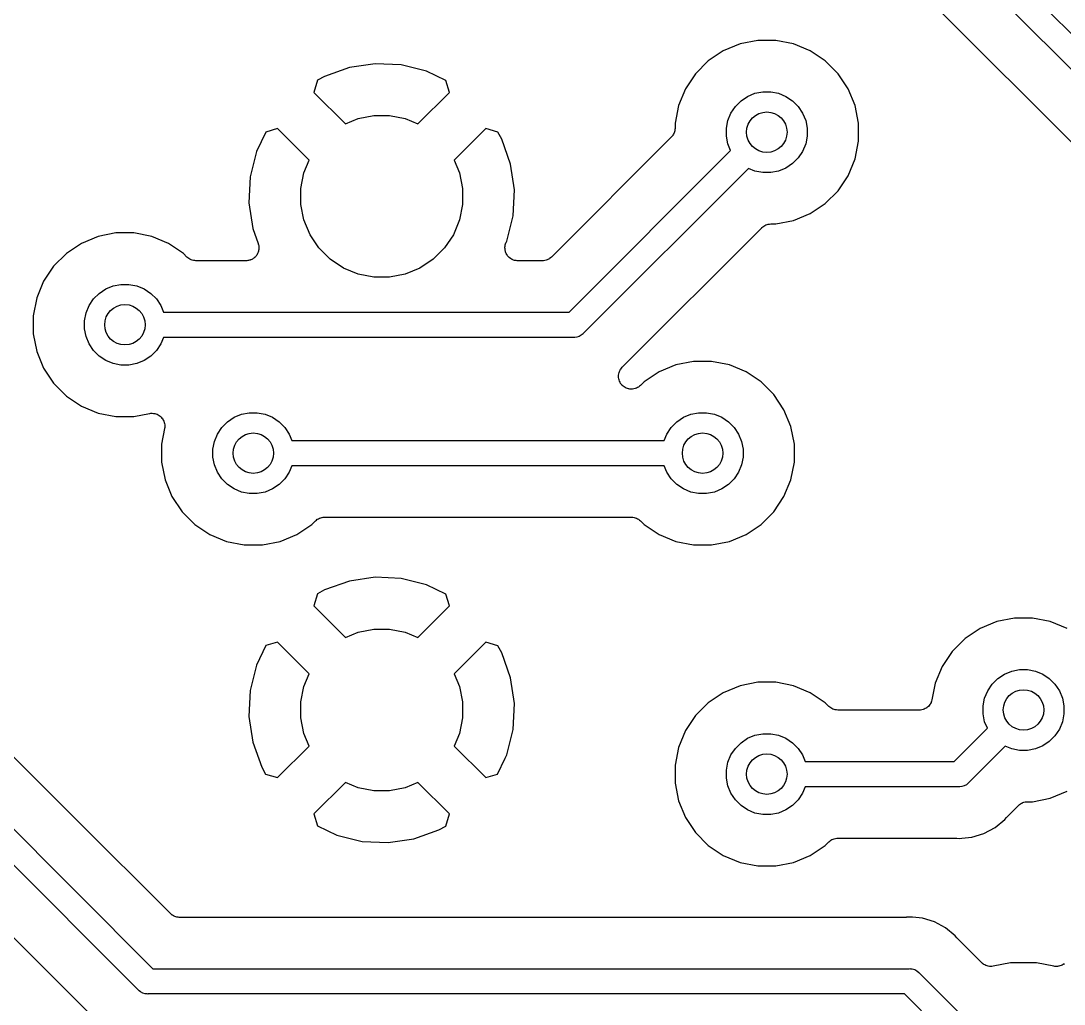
# Model space of a CAD drawing. Extents: x 20 to 116, y -135 to -20.
# Drawn here: x 43.75 to 54.07, y -39.3 to -29.57 of the extents above; entities that cross this region are included whole.
import ezdxf

# ---------------------------------------------------------------- set-up
doc = ezdxf.new("R2010")
doc.units = 0
doc.layers.add('BLACK', color=7, linetype='CONTINUOUS')

msp = doc.modelspace()

# ---------------------------------------------------------------- linework, layer by layer
at = {"layer": 'BLACK', "linetype": 'Continuous'}
for p, q in [((49.8149, -25.3731), (56.2618, -31.82)), ((56.1173, -32.0291), (49.6381, -25.5499)), ((49.5707, -26.2009), (55.736, -32.3662)), ((50.8651, -29.8019), (50.6999, -29.8703)), ((51.0406, -29.767), (50.8651, -29.8019)), ((51.2194, -29.767), (51.0406, -29.767)), ((51.3949, -29.8019), (51.2194, -29.767)), ((51.5601, -29.8703), (51.3949, -29.8019)), ((50.6999, -29.8703), (50.5512, -29.9697)), ((51.7088, -29.9697), (51.5601, -29.8703)), ((47.2557, -29.9972), (47.0009, -30.035)), ((47.5131, -30.0099), (47.2557, -29.9972)), ((47.763, -30.0726), (47.5131, -30.0099)), ((50.5512, -29.9697), (50.4247, -30.0962)), ((51.8353, -30.0962), (51.7088, -29.9697)), ((46.7553, -30.1228), (46.6853, -30.1602)), ((47.0009, -30.035), (46.7553, -30.1228)), ((47.9557, -30.1638), (47.763, -30.0726)), ((50.4247, -30.0962), (50.3253, -30.2449)), ((51.9347, -30.2449), (51.8353, -30.0962)), ((46.6853, -30.1602), (46.65, -30.2808)), ((47.99, -30.2808), (47.9557, -30.1638)), ((46.65, -30.2808), (46.9617, -30.5925)), ((47.6783, -30.5925), (47.99, -30.2808)), ((50.3253, -30.2449), (50.2569, -30.4101)), ((50.875, -30.3643), (50.9405, -30.3205)), ((50.9405, -30.3205), (51.0133, -30.2904)), ((51.0133, -30.2904), (51.0906, -30.275)), ((51.0906, -30.275), (51.1694, -30.275)), ((51.1694, -30.275), (51.2467, -30.2904)), ((51.2467, -30.2904), (51.3195, -30.3205)), ((51.3195, -30.3205), (51.385, -30.3643)), ((52.0031, -30.4101), (51.9347, -30.2449)), ((50.2569, -30.4101), (50.222, -30.5856)), ((50.7755, -30.4855), (50.8193, -30.42)), ((50.8193, -30.42), (50.875, -30.3643)), ((51.385, -30.3643), (51.4407, -30.42)), ((51.4407, -30.42), (51.4845, -30.4855)), ((52.038, -30.5856), (52.0031, -30.4101)), ((46.9617, -30.5925), (47.0866, -30.5407)), ((47.0866, -30.5407), (47.2412, -30.51)), ((47.2412, -30.51), (47.3988, -30.51)), ((47.3988, -30.51), (47.5534, -30.5407)), ((47.5534, -30.5407), (47.6783, -30.5925)), ((50.7454, -30.5583), (50.7755, -30.4855)), ((51.4845, -30.4855), (51.5146, -30.5583)), ((46.2908, -30.64), (46.1738, -30.6743)), ((46.6025, -30.9517), (46.2908, -30.64)), ((48.3492, -30.64), (48.0375, -30.9517)), ((48.4698, -30.6753), (48.3492, -30.64)), ((50.2207, -30.6487), (50.2195, -30.6603)), ((50.222, -30.637), (50.2207, -30.6487)), ((50.222, -30.5856), (50.222, -30.6352)), ((50.222, -30.6352), (50.222, -30.6356)), ((50.222, -30.6356), (50.222, -30.6356)), ((50.222, -30.6356), (50.222, -30.6357)), ((50.222, -30.6357), (50.222, -30.637)), ((50.73, -30.6356), (50.7454, -30.5583)), ((50.73, -30.7144), (50.73, -30.6356)), ((51.5146, -30.5583), (51.53, -30.6356)), ((51.53, -30.6356), (51.53, -30.7144)), ((52.038, -30.7644), (52.038, -30.5856)), ((46.1738, -30.6743), (46.0826, -30.867)), ((48.5072, -30.7453), (48.4698, -30.6753)), ((48.595, -30.9909), (48.5072, -30.7453)), ((50.1848, -30.725), (49, -31.9098)), ((50.1922, -30.7159), (50.1848, -30.725)), ((50.1998, -30.7069), (50.1922, -30.7159)), ((50.2001, -30.7064), (50.1998, -30.7069)), ((50.2005, -30.7058), (50.2001, -30.7064)), ((50.2061, -30.6955), (50.2005, -30.7058)), ((50.2117, -30.6852), (50.2061, -30.6955)), ((50.2119, -30.6846), (50.2117, -30.6852)), ((50.2122, -30.684), (50.2119, -30.6846)), ((50.2157, -30.6729), (50.2122, -30.684)), ((50.2192, -30.6616), (50.2157, -30.6729)), ((50.2193, -30.6609), (50.2192, -30.6616)), ((50.2195, -30.6603), (50.2193, -30.6609)), ((50.7454, -30.7917), (50.73, -30.7144)), ((51.53, -30.7144), (51.5146, -30.7917)), ((49.1732, -32.455), (50.7721, -30.8561)), ((50.7721, -30.8561), (50.7454, -30.7917)), ((51.5146, -30.7917), (51.4845, -30.8645)), ((52.0031, -30.9399), (52.038, -30.7644)), ((46.0826, -30.867), (46.0199, -31.1169)), ((46.5507, -31.0766), (46.6025, -30.9517)), ((48.0375, -30.9517), (48.0893, -31.0766)), ((51.4407, -30.93), (51.385, -30.9857)), ((51.4845, -30.8645), (51.4407, -30.93)), ((51.9347, -31.1051), (52.0031, -30.9399)), ((48.6328, -31.2457), (48.595, -30.9909)), ((50.9489, -31.0329), (49.3177, -32.664)), ((51.0133, -31.0596), (50.9489, -31.0329)), ((51.0906, -31.075), (51.0133, -31.0596)), ((51.2467, -31.0596), (51.1694, -31.075)), ((51.3195, -31.0295), (51.2467, -31.0596)), ((51.385, -30.9857), (51.3195, -31.0295)), ((46.0199, -31.1169), (46.0072, -31.3743)), ((46.52, -31.2312), (46.5507, -31.0766)), ((48.0893, -31.0766), (48.12, -31.2312)), ((51.1694, -31.075), (51.0906, -31.075)), ((51.8353, -31.2538), (51.9347, -31.1051)), ((46.52, -31.3888), (46.52, -31.2312)), ((48.12, -31.2312), (48.12, -31.3888)), ((48.6201, -31.5031), (48.6328, -31.2457)), ((51.7088, -31.3803), (51.8353, -31.2538)), ((46.0072, -31.3743), (46.045, -31.6291)), ((46.5507, -31.5434), (46.52, -31.3888)), ((48.12, -31.3888), (48.0893, -31.5434)), ((51.5601, -31.4797), (51.7088, -31.3803)), ((46.611, -31.6889), (46.5507, -31.5434)), ((48.0893, -31.5434), (48.029, -31.6889)), ((48.5574, -31.753), (48.6201, -31.5031)), ((51.2194, -31.583), (51.3949, -31.5481)), ((51.3949, -31.5481), (51.5601, -31.4797)), ((44.6906, -31.672), (44.5151, -31.7069)), ((44.8694, -31.672), (44.6906, -31.672)), ((45.0449, -31.7069), (44.8694, -31.672)), ((46.045, -31.6291), (46.098, -31.7772)), ((49.7, -33.0002), (51.08, -31.6202)), ((51.08, -31.6202), (51.0803, -31.6199)), ((51.0803, -31.6199), (51.0813, -31.619)), ((51.0803, -31.6199), (51.0803, -31.6199)), ((51.0803, -31.6199), (51.0803, -31.6199)), ((51.0813, -31.619), (51.0905, -31.6116)), ((51.0905, -31.6116), (51.0995, -31.6042)), ((51.0995, -31.6042), (51.1001, -31.6039)), ((51.1001, -31.6039), (51.1006, -31.6035)), ((51.1006, -31.6035), (51.1111, -31.5981)), ((51.1111, -31.5981), (51.1214, -31.5926)), ((51.1214, -31.5926), (51.122, -31.5924)), ((51.122, -31.5924), (51.1226, -31.5921)), ((51.1226, -31.5921), (51.1339, -31.5888)), ((51.1339, -31.5888), (51.1451, -31.5854)), ((51.1451, -31.5854), (51.1458, -31.5854)), ((51.1458, -31.5854), (51.1464, -31.5852)), ((51.1464, -31.5852), (51.1581, -31.5841)), ((51.1581, -31.5841), (51.1698, -31.583)), ((51.1698, -31.583), (51.2194, -31.583)), ((44.3499, -31.7753), (44.2012, -31.8747)), ((44.5151, -31.7069), (44.3499, -31.7753)), ((45.2101, -31.7753), (45.0449, -31.7069)), ((45.3588, -31.8747), (45.2101, -31.7753)), ((46.098, -31.7772), (46.0986, -31.7789)), ((46.0986, -31.7789), (46.1006, -31.7876)), ((46.1006, -31.7876), (46.1031, -31.7962)), ((46.6986, -31.82), (46.611, -31.6889)), ((48.029, -31.6889), (47.9414, -31.82)), ((48.5426, -31.7918), (48.5431, -31.789)), ((48.5431, -31.789), (48.5463, -31.78)), ((48.5463, -31.78), (48.5491, -31.7708)), ((48.5491, -31.7708), (48.5505, -31.7683)), ((48.5505, -31.7683), (48.5514, -31.7657)), ((48.5514, -31.7657), (48.5574, -31.753)), ((44.2012, -31.8747), (44.0747, -32.0012)), ((45.3939, -31.9098), (45.3588, -31.8747)), ((46.0837, -31.891), (46.0815, -31.8937)), ((46.0879, -31.8831), (46.0837, -31.891)), ((46.0926, -31.8755), (46.0879, -31.8831)), ((46.0938, -31.8723), (46.0926, -31.8755)), ((46.0955, -31.8692), (46.0938, -31.8723)), ((46.0981, -31.8607), (46.0955, -31.8692)), ((46.1012, -31.8523), (46.0981, -31.8607)), ((46.1018, -31.8489), (46.1012, -31.8523)), ((46.1028, -31.8455), (46.1018, -31.8489)), ((46.1037, -31.8366), (46.1028, -31.8455)), ((46.1031, -31.7962), (46.1034, -31.7996)), ((46.1034, -31.7996), (46.1042, -31.803)), ((46.1051, -31.8278), (46.1037, -31.8366)), ((46.1042, -31.803), (46.1046, -31.812)), ((46.1046, -31.812), (46.1054, -31.8209)), ((46.1054, -31.8209), (46.105, -31.8243)), ((46.105, -31.8243), (46.1051, -31.8278)), ((46.81, -31.9314), (46.6986, -31.82)), ((47.9414, -31.82), (47.83, -31.9314)), ((48.5392, -31.8191), (48.5395, -31.8163)), ((48.5401, -31.8287), (48.5392, -31.8191)), ((48.5394, -31.8135), (48.5408, -31.804)), ((48.5395, -31.8163), (48.5394, -31.8135)), ((48.5405, -31.8383), (48.5401, -31.8287)), ((48.5412, -31.841), (48.5405, -31.8383)), ((48.5408, -31.804), (48.5418, -31.7945)), ((48.5415, -31.8438), (48.5412, -31.841)), ((48.5442, -31.853), (48.5415, -31.8438)), ((48.5418, -31.7945), (48.5426, -31.7918)), ((48.5465, -31.8623), (48.5442, -31.853)), ((48.5477, -31.8649), (48.5465, -31.8623)), ((48.5485, -31.8676), (48.5477, -31.8649)), ((48.5529, -31.8761), (48.5485, -31.8676)), ((48.557, -31.8848), (48.5529, -31.8761)), ((48.5586, -31.8871), (48.557, -31.8848)), ((48.5599, -31.8895), (48.5586, -31.8871)), ((48.566, -31.897), (48.5599, -31.8895)), ((45.403, -31.9172), (45.3939, -31.9098)), ((45.412, -31.9248), (45.403, -31.9172)), ((45.4125, -31.9251), (45.412, -31.9248)), ((45.4131, -31.9255), (45.4125, -31.9251)), ((45.4234, -31.9311), (45.4131, -31.9255)), ((45.4337, -31.9367), (45.4234, -31.9311)), ((45.4343, -31.9369), (45.4337, -31.9367)), ((45.4349, -31.9372), (45.4343, -31.9369)), ((45.4461, -31.9407), (45.4349, -31.9372)), ((45.4573, -31.9442), (45.4461, -31.9407)), ((45.458, -31.9443), (45.4573, -31.9442)), ((45.4586, -31.9445), (45.458, -31.9443)), ((45.4702, -31.9457), (45.4586, -31.9445)), ((45.4819, -31.947), (45.4702, -31.9457)), ((45.4832, -31.947), (45.4819, -31.947)), ((45.4833, -31.947), (45.4832, -31.947)), ((45.4837, -31.947), (45.4833, -31.947)), ((45.4833, -31.947), (45.4833, -31.947)), ((45.9784, -31.947), (45.4837, -31.947)), ((45.9873, -31.9461), (45.9784, -31.947)), ((45.9962, -31.9457), (45.9873, -31.9461)), ((45.9996, -31.9449), (45.9962, -31.9457)), ((46.0031, -31.9446), (45.9996, -31.9449)), ((46.0116, -31.942), (46.0031, -31.9446)), ((46.0203, -31.9399), (46.0116, -31.942)), ((46.0235, -31.9384), (46.0203, -31.9399)), ((46.0268, -31.9374), (46.0235, -31.9384)), ((46.0347, -31.9332), (46.0268, -31.9374)), ((46.0428, -31.9295), (46.0347, -31.9332)), ((46.0456, -31.9274), (46.0428, -31.9295)), ((46.0487, -31.9258), (46.0456, -31.9274)), ((46.0556, -31.9201), (46.0487, -31.9258)), ((46.0628, -31.9149), (46.0556, -31.9201)), ((46.0652, -31.9123), (46.0628, -31.9149)), ((46.0679, -31.9101), (46.0652, -31.9123)), ((46.0736, -31.9032), (46.0679, -31.9101)), ((46.0796, -31.8966), (46.0736, -31.9032)), ((46.0815, -31.8937), (46.0796, -31.8966)), ((46.9411, -32.019), (46.81, -31.9314)), ((47.83, -31.9314), (47.6989, -32.019)), ((48.5717, -31.9048), (48.566, -31.897)), ((48.5737, -31.9067), (48.5717, -31.9048)), ((48.5755, -31.9089), (48.5737, -31.9067)), ((48.5828, -31.915), (48.5755, -31.9089)), ((48.5899, -31.9215), (48.5828, -31.915)), ((48.5923, -31.923), (48.5899, -31.9215)), ((48.5945, -31.9248), (48.5923, -31.923)), ((48.6029, -31.9294), (48.5945, -31.9248)), ((48.6111, -31.9344), (48.6029, -31.9294)), ((48.6137, -31.9354), (48.6111, -31.9344)), ((48.6162, -31.9367), (48.6137, -31.9354)), ((48.6254, -31.9396), (48.6162, -31.9367)), ((48.6344, -31.9429), (48.6254, -31.9396)), ((48.6371, -31.9434), (48.6344, -31.9429)), ((48.6398, -31.9442), (48.6371, -31.9434)), ((48.6494, -31.9453), (48.6398, -31.9442)), ((48.6589, -31.9468), (48.6494, -31.9453)), ((48.6617, -31.9467), (48.6589, -31.9468)), ((48.6644, -31.947), (48.6617, -31.9467)), ((48.6662, -31.947), (48.6644, -31.947)), ((48.9102, -31.947), (48.6662, -31.947)), ((48.9219, -31.9459), (48.9102, -31.947)), ((48.9336, -31.9448), (48.9219, -31.9459)), ((48.9342, -31.9446), (48.9336, -31.9448)), ((48.9349, -31.9446), (48.9342, -31.9446)), ((48.9461, -31.9412), (48.9349, -31.9446)), ((48.9574, -31.9379), (48.9461, -31.9412)), ((48.958, -31.9376), (48.9574, -31.9379)), ((48.9586, -31.9374), (48.958, -31.9376)), ((48.969, -31.9319), (48.9586, -31.9374)), ((48.9794, -31.9265), (48.969, -31.9319)), ((48.9799, -31.9261), (48.9794, -31.9265)), ((48.9805, -31.9258), (48.9799, -31.9261)), ((48.9896, -31.9184), (48.9805, -31.9258)), ((48.9987, -31.911), (48.9896, -31.9184)), ((48.9997, -31.9101), (48.9987, -31.911)), ((49, -31.9098), (48.9997, -31.9101)), ((48.9997, -31.9101), (48.9997, -31.9101)), ((48.9997, -31.9101), (48.9997, -31.9101)), ((44.0747, -32.0012), (43.9753, -32.1499)), ((47.0866, -32.0793), (46.9411, -32.019)), ((47.2412, -32.11), (47.0866, -32.0793)), ((47.5534, -32.0793), (47.3988, -32.11)), ((47.6989, -32.019), (47.5534, -32.0793)), ((43.9753, -32.1499), (43.9069, -32.3151)), ((44.5905, -32.2255), (44.6633, -32.1954)), ((44.6633, -32.1954), (44.7406, -32.18)), ((44.7406, -32.18), (44.8194, -32.18)), ((44.8194, -32.18), (44.8967, -32.1954)), ((44.8967, -32.1954), (44.9695, -32.2255)), ((47.3988, -32.11), (47.2412, -32.11)), ((44.4693, -32.325), (44.525, -32.2693)), ((44.525, -32.2693), (44.5905, -32.2255)), ((44.9695, -32.2255), (45.035, -32.2693)), ((45.035, -32.2693), (45.0907, -32.325)), ((43.9069, -32.3151), (43.872, -32.4906)), ((44.3954, -32.4633), (44.4255, -32.3905)), ((44.4255, -32.3905), (44.4693, -32.325)), ((45.0907, -32.325), (45.1345, -32.3905)), ((45.1345, -32.3905), (45.1612, -32.455)), ((43.872, -32.4906), (43.872, -32.6694)), ((44.38, -32.5406), (44.3954, -32.4633)), ((45.1612, -32.455), (49.1732, -32.455)), ((44.38, -32.6194), (44.38, -32.5406)), ((43.872, -32.6694), (43.9069, -32.8449)), ((44.3954, -32.6967), (44.38, -32.6194)), ((44.4255, -32.7695), (44.3954, -32.6967)), ((45.1612, -32.705), (45.1345, -32.7695)), ((49.2189, -32.705), (45.1612, -32.705)), ((49.225, -32.7056), (49.2189, -32.705)), ((49.2311, -32.705), (49.225, -32.7056)), ((49.2495, -32.7032), (49.2311, -32.705)), ((49.2311, -32.705), (49.2311, -32.705)), ((49.2731, -32.696), (49.2495, -32.7032)), ((49.2948, -32.6844), (49.2731, -32.696)), ((49.3138, -32.6688), (49.2948, -32.6844)), ((49.3177, -32.664), (49.3138, -32.6688)), ((44.4693, -32.835), (44.4255, -32.7695)), ((45.1345, -32.7695), (45.0907, -32.835)), ((43.9069, -32.8449), (43.9753, -33.0101)), ((44.525, -32.8907), (44.4693, -32.835)), ((44.5905, -32.9345), (44.525, -32.8907)), ((45.035, -32.8907), (44.9695, -32.9345)), ((45.0907, -32.835), (45.035, -32.8907)), ((43.9753, -33.0101), (44.0747, -33.1588)), ((44.6633, -32.9646), (44.5905, -32.9345)), ((44.7406, -32.98), (44.6633, -32.9646)), ((44.8194, -32.98), (44.7406, -32.98)), ((44.8967, -32.9646), (44.8194, -32.98)), ((44.9695, -32.9345), (44.8967, -32.9646)), ((49.6786, -33.0299), (49.6843, -33.0194)), ((49.6843, -33.0194), (49.6844, -33.0192)), ((49.6844, -33.0192), (49.6845, -33.019)), ((49.6845, -33.019), (49.6922, -33.0096)), ((49.6922, -33.0096), (49.7, -33.0002)), ((50.2301, -32.9769), (50.0649, -33.0453)), ((50.4056, -32.942), (50.2301, -32.9769)), ((50.5844, -32.942), (50.4056, -32.942)), ((50.7599, -32.9769), (50.5844, -32.942)), ((50.9251, -33.0453), (50.7599, -32.9769)), ((49.6628, -33.0891), (49.6641, -33.077)), ((49.6628, -33.0893), (49.6628, -33.0891)), ((49.6628, -33.0896), (49.6628, -33.0893)), ((49.6639, -33.1016), (49.6628, -33.0896)), ((49.6651, -33.1138), (49.6639, -33.1016)), ((49.6641, -33.077), (49.6653, -33.0649)), ((49.6651, -33.114), (49.6651, -33.1138)), ((49.6651, -33.1142), (49.6651, -33.114)), ((49.6686, -33.126), (49.6651, -33.1142)), ((49.6653, -33.0649), (49.6654, -33.0647)), ((49.6654, -33.0645), (49.669, -33.0527)), ((49.6654, -33.0647), (49.6654, -33.0645)), ((49.672, -33.1376), (49.6686, -33.126)), ((49.669, -33.0527), (49.6726, -33.0412)), ((49.6726, -33.0412), (49.6727, -33.041)), ((49.6727, -33.0408), (49.6786, -33.0299)), ((49.6727, -33.041), (49.6727, -33.0408)), ((50.0649, -33.0453), (49.9162, -33.1447)), ((51.0738, -33.1447), (50.9251, -33.0453)), ((44.0747, -33.1588), (44.2012, -33.2853)), ((49.6721, -33.1378), (49.672, -33.1376)), ((49.6722, -33.138), (49.6721, -33.1378)), ((49.6779, -33.1488), (49.6722, -33.138)), ((49.6835, -33.1595), (49.6779, -33.1488)), ((49.6837, -33.1597), (49.6835, -33.1595)), ((49.6838, -33.1599), (49.6837, -33.1597)), ((49.6915, -33.1694), (49.6838, -33.1599)), ((49.6991, -33.1789), (49.6915, -33.1694)), ((49.6992, -33.179), (49.6991, -33.1789)), ((49.6994, -33.1792), (49.6992, -33.179)), ((49.7088, -33.187), (49.6994, -33.1792)), ((49.718, -33.1948), (49.7088, -33.187)), ((49.7182, -33.1949), (49.718, -33.1948)), ((49.7184, -33.195), (49.7182, -33.1949)), ((49.7291, -33.2009), (49.7184, -33.195)), ((49.7398, -33.2067), (49.7291, -33.2009)), ((49.74, -33.2068), (49.7398, -33.2067)), ((49.7402, -33.2069), (49.74, -33.2068)), ((49.7517, -33.2105), (49.7402, -33.2069)), ((49.7634, -33.2142), (49.7517, -33.2105)), ((49.7636, -33.2142), (49.7634, -33.2142)), ((49.7638, -33.2143), (49.7636, -33.2142)), ((49.7758, -33.2156), (49.7638, -33.2143)), ((49.788, -33.217), (49.7758, -33.2156)), ((49.7885, -33.217), (49.788, -33.217)), ((49.7898, -33.217), (49.7885, -33.217)), ((49.7885, -33.217), (49.7885, -33.217)), ((49.7885, -33.217), (49.7885, -33.217)), ((49.7913, -33.217), (49.7898, -33.217)), ((49.8029, -33.2159), (49.7913, -33.217)), ((49.8147, -33.2148), (49.8029, -33.2159)), ((49.8153, -33.2146), (49.8147, -33.2148)), ((49.816, -33.2146), (49.8153, -33.2146)), ((49.8272, -33.2112), (49.816, -33.2146)), ((49.8385, -33.2079), (49.8272, -33.2112)), ((49.839, -33.2076), (49.8385, -33.2079)), ((49.8397, -33.2074), (49.839, -33.2076)), ((49.85, -33.2019), (49.8397, -33.2074)), ((49.8605, -33.1965), (49.85, -33.2019)), ((49.861, -33.1961), (49.8605, -33.1965)), ((49.8616, -33.1958), (49.861, -33.1961)), ((49.8707, -33.1883), (49.8616, -33.1958)), ((49.8798, -33.181), (49.8707, -33.1883)), ((49.8808, -33.1801), (49.8798, -33.181)), ((49.8811, -33.1798), (49.8808, -33.1801)), ((49.8808, -33.1801), (49.8808, -33.1801)), ((49.8808, -33.1801), (49.8808, -33.1801)), ((49.9162, -33.1447), (49.8811, -33.1798)), ((51.2003, -33.2712), (51.0738, -33.1447)), ((44.2012, -33.2853), (44.3499, -33.3847)), ((51.2997, -33.4199), (51.2003, -33.2712)), ((44.3499, -33.3847), (44.5151, -33.4531)), ((51.3681, -33.5851), (51.2997, -33.4199)), ((44.5151, -33.4531), (44.6906, -33.488)), ((44.6906, -33.488), (44.8694, -33.488)), ((44.8694, -33.488), (45.0233, -33.4574)), ((45.0233, -33.4574), (45.0243, -33.4572)), ((45.0243, -33.4572), (45.0243, -33.4572)), ((45.0243, -33.4572), (45.0244, -33.4572)), ((45.0244, -33.4572), (45.025, -33.4571)), ((45.025, -33.4571), (45.0371, -33.456)), ((45.0371, -33.456), (45.049, -33.455)), ((45.049, -33.455), (45.0494, -33.455)), ((45.0494, -33.455), (45.0497, -33.455)), ((45.0497, -33.455), (45.0617, -33.4563)), ((45.0617, -33.4563), (45.0737, -33.4576)), ((45.0737, -33.4576), (45.074, -33.4577)), ((45.074, -33.4577), (45.0743, -33.4577)), ((45.0743, -33.4577), (45.0858, -33.4613)), ((45.0858, -33.4613), (45.0974, -33.4649)), ((45.0974, -33.4649), (45.0977, -33.4651)), ((45.0977, -33.4651), (45.098, -33.4652)), ((45.098, -33.4652), (45.1085, -33.471)), ((45.1085, -33.471), (45.1191, -33.4767)), ((45.1191, -33.4767), (45.1194, -33.4769)), ((45.1194, -33.4769), (45.1197, -33.4771)), ((45.1197, -33.4771), (45.129, -33.4849)), ((45.129, -33.4849), (45.1382, -33.4926)), ((45.1382, -33.4926), (45.1384, -33.4928)), ((45.1384, -33.4928), (45.1387, -33.493)), ((45.1387, -33.493), (45.1463, -33.5024)), ((45.1463, -33.5024), (45.1539, -33.5118)), ((45.1539, -33.5118), (45.154, -33.5121)), ((45.154, -33.5121), (45.1542, -33.5123)), ((45.1542, -33.5123), (45.1598, -33.5229)), ((45.1598, -33.5229), (45.1655, -33.5337)), ((45.1655, -33.5337), (45.1656, -33.534)), ((45.1656, -33.534), (45.1657, -33.5343)), ((45.1657, -33.5343), (45.1692, -33.5459)), ((45.7393, -33.595), (45.795, -33.5393)), ((45.795, -33.5393), (45.8605, -33.4955)), ((45.8605, -33.4955), (45.9333, -33.4654)), ((45.9333, -33.4654), (46.0106, -33.45)), ((46.0106, -33.45), (46.0894, -33.45)), ((46.0894, -33.45), (46.1667, -33.4654)), ((46.1667, -33.4654), (46.2395, -33.4955)), ((46.2395, -33.4955), (46.305, -33.5393)), ((46.305, -33.5393), (46.3607, -33.595)), ((50.1843, -33.595), (50.24, -33.5393)), ((50.24, -33.5393), (50.3055, -33.4955)), ((50.3055, -33.4955), (50.3783, -33.4654)), ((50.3783, -33.4654), (50.4556, -33.45)), ((50.4556, -33.45), (50.5344, -33.45)), ((50.5344, -33.45), (50.6117, -33.4654)), ((50.6117, -33.4654), (50.6845, -33.4955)), ((50.6845, -33.4955), (50.75, -33.5393)), ((50.75, -33.5393), (50.8057, -33.595)), ((45.1726, -33.6067), (45.142, -33.7606)), ((45.1692, -33.5459), (45.1726, -33.5574)), ((45.1726, -33.5574), (45.1727, -33.5577)), ((45.1738, -33.5947), (45.1726, -33.6067)), ((45.1727, -33.5577), (45.1728, -33.5581)), ((45.1728, -33.5581), (45.1739, -33.5702)), ((45.175, -33.5827), (45.1738, -33.5947)), ((45.1739, -33.5702), (45.175, -33.5821)), ((45.175, -33.5821), (45.175, -33.5824)), ((45.175, -33.5824), (45.175, -33.5827)), ((45.6955, -33.6605), (45.7393, -33.595)), ((46.3607, -33.595), (46.4045, -33.6605)), ((50.1405, -33.6605), (50.1843, -33.595)), ((50.8057, -33.595), (50.8495, -33.6605)), ((51.403, -33.7606), (51.3681, -33.5851)), ((45.65, -33.8106), (45.6654, -33.7333)), ((45.6654, -33.7333), (45.6955, -33.6605)), ((46.4045, -33.6605), (46.4312, -33.725)), ((46.4312, -33.725), (50.1138, -33.725)), ((50.1138, -33.725), (50.1405, -33.6605)), ((50.8495, -33.6605), (50.8796, -33.7333)), ((50.8796, -33.7333), (50.895, -33.8106)), ((45.142, -33.7606), (45.142, -33.9394)), ((45.65, -33.8894), (45.65, -33.8106)), ((50.895, -33.8106), (50.895, -33.8894)), ((51.403, -33.9394), (51.403, -33.7606)), ((45.142, -33.9394), (45.1769, -34.1149)), ((45.6654, -33.9667), (45.65, -33.8894)), ((50.895, -33.8894), (50.8796, -33.9667)), ((51.3681, -34.1149), (51.403, -33.9394)), ((45.6955, -34.0395), (45.6654, -33.9667)), ((45.7393, -34.105), (45.6955, -34.0395)), ((46.4045, -34.0395), (46.3607, -34.105)), ((46.4312, -33.975), (46.4045, -34.0395)), ((50.1138, -33.975), (46.4312, -33.975)), ((50.1405, -34.0395), (50.1138, -33.975)), ((50.1843, -34.105), (50.1405, -34.0395)), ((50.8495, -34.0395), (50.8057, -34.105)), ((50.8796, -33.9667), (50.8495, -34.0395)), ((45.1769, -34.1149), (45.2453, -34.2801)), ((45.795, -34.1607), (45.7393, -34.105)), ((45.8605, -34.2045), (45.795, -34.1607)), ((46.305, -34.1607), (46.2395, -34.2045)), ((46.3607, -34.105), (46.305, -34.1607)), ((50.24, -34.1607), (50.1843, -34.105)), ((50.3055, -34.2045), (50.24, -34.1607)), ((50.75, -34.1607), (50.6845, -34.2045)), ((50.8057, -34.105), (50.75, -34.1607)), ((51.2997, -34.2801), (51.3681, -34.1149)), ((45.9333, -34.2346), (45.8605, -34.2045)), ((46.0106, -34.25), (45.9333, -34.2346)), ((46.0894, -34.25), (46.0106, -34.25)), ((46.1667, -34.2346), (46.0894, -34.25)), ((46.2395, -34.2045), (46.1667, -34.2346)), ((50.3783, -34.2346), (50.3055, -34.2045)), ((50.4556, -34.25), (50.3783, -34.2346)), ((50.5344, -34.25), (50.4556, -34.25)), ((50.6117, -34.2346), (50.5344, -34.25)), ((50.6845, -34.2045), (50.6117, -34.2346)), ((45.2453, -34.2801), (45.3447, -34.4288)), ((51.2003, -34.4288), (51.2997, -34.2801)), ((45.3447, -34.4288), (45.4712, -34.5553)), ((51.0738, -34.5553), (51.2003, -34.4288)), ((45.4712, -34.5553), (45.6199, -34.6547)), ((46.4801, -34.6547), (46.6288, -34.5553)), ((46.6288, -34.5553), (46.6639, -34.5202)), ((46.6639, -34.5202), (46.6642, -34.5199)), ((46.6642, -34.5199), (46.6652, -34.519)), ((46.6642, -34.5199), (46.6642, -34.5199)), ((46.6642, -34.5199), (46.6642, -34.5199)), ((46.6652, -34.519), (46.6744, -34.5116)), ((46.6744, -34.5116), (46.6834, -34.5042)), ((46.6834, -34.5042), (46.684, -34.5039)), ((46.684, -34.5039), (46.6845, -34.5035)), ((46.6845, -34.5035), (46.695, -34.4981)), ((46.695, -34.4981), (46.7053, -34.4926)), ((46.7053, -34.4926), (46.706, -34.4924)), ((46.706, -34.4924), (46.7065, -34.4921)), ((46.7065, -34.4921), (46.7178, -34.4888)), ((46.7178, -34.4888), (46.729, -34.4854)), ((46.729, -34.4854), (46.7297, -34.4854)), ((46.7297, -34.4854), (46.7303, -34.4852)), ((46.7303, -34.4852), (46.742, -34.4841)), ((46.742, -34.4841), (46.7537, -34.483)), ((46.7537, -34.483), (49.7913, -34.483)), ((49.7913, -34.483), (49.7917, -34.483)), ((49.7917, -34.483), (49.7917, -34.483)), ((49.7917, -34.483), (49.7918, -34.483)), ((49.7918, -34.483), (49.7931, -34.483)), ((49.7931, -34.483), (49.8047, -34.4843)), ((49.8047, -34.4843), (49.8164, -34.4855)), ((49.8164, -34.4855), (49.817, -34.4857)), ((49.817, -34.4857), (49.8177, -34.4858)), ((49.8177, -34.4858), (49.8289, -34.4893)), ((49.8289, -34.4893), (49.8401, -34.4928)), ((49.8401, -34.4928), (49.8407, -34.4931)), ((49.8407, -34.4931), (49.8413, -34.4933)), ((49.8413, -34.4933), (49.8516, -34.4989)), ((49.8516, -34.4989), (49.8619, -34.5045)), ((49.8619, -34.5045), (49.8625, -34.5049)), ((49.8625, -34.5049), (49.863, -34.5052)), ((49.863, -34.5052), (49.872, -34.5127)), ((49.872, -34.5127), (49.8811, -34.5202)), ((49.8811, -34.5202), (49.9162, -34.5553)), ((49.9162, -34.5553), (50.0649, -34.6547)), ((50.9251, -34.6547), (51.0738, -34.5553)), ((45.6199, -34.6547), (45.7851, -34.7231)), ((46.3149, -34.7231), (46.4801, -34.6547)), ((50.0649, -34.6547), (50.2301, -34.7231)), ((50.7599, -34.7231), (50.9251, -34.6547)), ((45.7851, -34.7231), (45.9606, -34.758)), ((45.9606, -34.758), (46.1394, -34.758)), ((46.1394, -34.758), (46.3149, -34.7231)), ((50.2301, -34.7231), (50.4056, -34.758)), ((50.4056, -34.758), (50.5844, -34.758)), ((50.5844, -34.758), (50.7599, -34.7231)), ((47.2557, -35.0772), (47.0009, -35.115)), ((47.5131, -35.0899), (47.2557, -35.0772)), ((47.763, -35.1526), (47.5131, -35.0899)), ((47.0009, -35.115), (46.7553, -35.2028)), ((47.9557, -35.2438), (47.763, -35.1526)), ((46.6853, -35.2402), (46.65, -35.3608)), ((46.7553, -35.2028), (46.6853, -35.2402)), ((47.99, -35.3608), (47.9557, -35.2438)), ((46.65, -35.3608), (46.9617, -35.6725)), ((47.6783, -35.6725), (47.99, -35.3608)), ((53.5806, -35.482), (53.4051, -35.5169)), ((53.7594, -35.482), (53.5806, -35.482)), ((53.9349, -35.5169), (53.7594, -35.482)), ((47.0866, -35.6207), (47.2412, -35.59)), ((47.2412, -35.59), (47.3988, -35.59)), ((47.3988, -35.59), (47.5534, -35.6207)), ((53.2399, -35.5853), (53.0912, -35.6847)), ((53.4051, -35.5169), (53.2399, -35.5853)), ((54.1001, -35.5853), (53.9349, -35.5169)), ((46.9617, -35.6725), (47.0866, -35.6207)), ((47.5534, -35.6207), (47.6783, -35.6725)), ((53.0912, -35.6847), (52.9647, -35.8112)), ((46.1738, -35.7543), (46.0826, -35.947)), ((46.2908, -35.72), (46.1738, -35.7543)), ((46.6025, -36.0317), (46.2908, -35.72)), ((48.3492, -35.72), (48.0375, -36.0317)), ((48.4698, -35.7553), (48.3492, -35.72)), ((48.5072, -35.8253), (48.4698, -35.7553)), ((52.9647, -35.8112), (52.8653, -35.9599)), ((48.595, -36.0709), (48.5072, -35.8253)), ((46.0826, -35.947), (46.0199, -36.1969)), ((52.8653, -35.9599), (52.7969, -36.1251)), ((53.4805, -36.0355), (53.5533, -36.0054)), ((53.5533, -36.0054), (53.6306, -35.99)), ((53.6306, -35.99), (53.7094, -35.99)), ((53.7094, -35.99), (53.7867, -36.0054)), ((53.7867, -36.0054), (53.8595, -36.0355)), ((46.5507, -36.1566), (46.6025, -36.0317)), ((48.0375, -36.0317), (48.0893, -36.1566)), ((48.6328, -36.3257), (48.595, -36.0709)), ((51.0406, -36.117), (50.8651, -36.1519)), ((51.2194, -36.117), (51.0406, -36.117)), ((51.3949, -36.1519), (51.2194, -36.117)), ((53.3593, -36.135), (53.415, -36.0793)), ((53.415, -36.0793), (53.4805, -36.0355)), ((53.8595, -36.0355), (53.925, -36.0793)), ((53.925, -36.0793), (53.9807, -36.135)), ((46.0199, -36.1969), (46.0072, -36.4543)), ((46.52, -36.3112), (46.5507, -36.1566)), ((48.0893, -36.1566), (48.12, -36.3112)), ((50.6999, -36.2203), (50.5512, -36.3197)), ((50.8651, -36.1519), (50.6999, -36.2203)), ((51.5601, -36.2203), (51.3949, -36.1519)), ((51.7088, -36.3197), (51.5601, -36.2203)), ((52.7969, -36.1251), (52.7641, -36.2898)), ((53.2854, -36.2733), (53.3155, -36.2005)), ((53.3155, -36.2005), (53.3593, -36.135)), ((53.9807, -36.135), (54.0245, -36.2005)), ((54.0245, -36.2005), (54.0546, -36.2733)), ((46.52, -36.4688), (46.52, -36.3112)), ((48.12, -36.3112), (48.12, -36.4688)), ((48.6201, -36.5831), (48.6328, -36.3257)), ((50.5512, -36.3197), (50.4247, -36.4462)), ((51.7439, -36.3548), (51.7088, -36.3197)), ((52.7505, -36.3256), (52.7449, -36.336)), ((52.7563, -36.3151), (52.7505, -36.3256)), ((52.7564, -36.3147), (52.7563, -36.3151)), ((52.7567, -36.3142), (52.7564, -36.3147)), ((52.7602, -36.3029), (52.7567, -36.3142)), ((52.7638, -36.2915), (52.7602, -36.3029)), ((52.764, -36.2906), (52.7638, -36.2915)), ((52.7641, -36.2898), (52.764, -36.2905)), ((52.764, -36.2905), (52.764, -36.2905)), ((52.764, -36.2905), (52.764, -36.2906)), ((53.27, -36.3506), (53.2854, -36.2733)), ((54.0546, -36.2733), (54.07, -36.3506)), ((51.753, -36.3622), (51.7439, -36.3548)), ((51.762, -36.3698), (51.753, -36.3622)), ((51.7625, -36.3701), (51.762, -36.3698)), ((51.7631, -36.3705), (51.7625, -36.3701)), ((51.7734, -36.3761), (51.7631, -36.3705)), ((51.7837, -36.3817), (51.7734, -36.3761)), ((51.7843, -36.3819), (51.7837, -36.3817)), ((51.7849, -36.3822), (51.7843, -36.3819)), ((51.7961, -36.3857), (51.7849, -36.3822)), ((51.8073, -36.3892), (51.7961, -36.3857)), ((51.808, -36.3893), (51.8073, -36.3892)), ((51.8086, -36.3895), (51.808, -36.3893)), ((51.8202, -36.3907), (51.8086, -36.3895)), ((51.8319, -36.392), (51.8202, -36.3907)), ((51.8332, -36.392), (51.8319, -36.392)), ((51.8333, -36.392), (51.8332, -36.392)), ((51.8337, -36.392), (51.8333, -36.392)), ((51.8333, -36.392), (51.8333, -36.392)), ((52.6396, -36.392), (51.8337, -36.392)), ((52.6514, -36.3908), (52.6396, -36.392)), ((52.6633, -36.3898), (52.6514, -36.3908)), ((52.6638, -36.3896), (52.6633, -36.3898)), ((52.6643, -36.3896), (52.6638, -36.3896)), ((52.6756, -36.3862), (52.6643, -36.3896)), ((52.6871, -36.3828), (52.6756, -36.3862)), ((52.6875, -36.3826), (52.6871, -36.3828)), ((52.688, -36.3824), (52.6875, -36.3826)), ((52.6984, -36.3769), (52.688, -36.3824)), ((52.709, -36.3713), (52.6984, -36.3769)), ((52.7094, -36.371), (52.709, -36.3713)), ((52.7099, -36.3708), (52.7094, -36.371)), ((52.7191, -36.3633), (52.7099, -36.3708)), ((52.7284, -36.3558), (52.7191, -36.3633)), ((52.7287, -36.3554), (52.7284, -36.3558)), ((52.7291, -36.3551), (52.7287, -36.3554)), ((52.7367, -36.346), (52.7291, -36.3551)), ((52.7443, -36.3368), (52.7367, -36.346)), ((52.7446, -36.3364), (52.7443, -36.3368)), ((52.7449, -36.336), (52.7446, -36.3364)), ((53.27, -36.4294), (53.27, -36.3506)), ((53.2854, -36.5067), (53.27, -36.4294)), ((54.07, -36.4294), (54.0546, -36.5067)), ((54.07, -36.3506), (54.07, -36.4294)), ((46.0072, -36.4543), (46.045, -36.7091)), ((46.5507, -36.6234), (46.52, -36.4688)), ((48.12, -36.4688), (48.0893, -36.6234)), ((50.4247, -36.4462), (50.3253, -36.5949)), ((53.3121, -36.5711), (53.2854, -36.5067)), ((54.0546, -36.5067), (54.0245, -36.5795)), ((46.6025, -36.7483), (46.5507, -36.6234)), ((48.0893, -36.6234), (48.0375, -36.7483)), ((48.5574, -36.833), (48.6201, -36.5831)), ((50.3253, -36.5949), (50.2569, -36.7601)), ((51.0133, -36.6404), (51.0906, -36.625)), ((51.0906, -36.625), (51.1694, -36.625)), ((51.1694, -36.625), (51.2467, -36.6404)), ((52.9832, -36.9), (53.3121, -36.5711)), ((54.0245, -36.5795), (53.9807, -36.645)), ((46.045, -36.7091), (46.1328, -36.9547)), ((50.8193, -36.77), (50.875, -36.7143)), ((50.875, -36.7143), (50.9405, -36.6705)), ((50.9405, -36.6705), (51.0133, -36.6404)), ((51.2467, -36.6404), (51.3195, -36.6705)), ((51.3195, -36.6705), (51.385, -36.7143)), ((51.385, -36.7143), (51.4407, -36.77)), ((53.925, -36.7007), (53.8595, -36.7445)), ((53.9807, -36.645), (53.925, -36.7007)), ((44.2976, -37.4724), (43.6289, -36.8037)), ((46.2908, -37.06), (46.6025, -36.7483)), ((48.0375, -36.7483), (48.3492, -37.06)), ((48.5405, -36.8687), (48.5574, -36.833)), ((50.2569, -36.7601), (50.222, -36.9356)), ((50.7454, -36.9083), (50.7755, -36.8355)), ((50.7755, -36.8355), (50.8193, -36.77)), ((51.4407, -36.77), (51.4845, -36.8355)), ((51.4845, -36.8355), (51.5112, -36.9)), ((53.4889, -36.7479), (53.1277, -37.109)), ((53.5533, -36.7746), (53.4889, -36.7479)), ((53.6306, -36.79), (53.5533, -36.7746)), ((53.7094, -36.79), (53.6306, -36.79)), ((53.7867, -36.7746), (53.7094, -36.79)), ((53.8595, -36.7445), (53.7867, -36.7746)), ((42.9676, -36.8608), (45.0568, -38.95)), ((48.4662, -37.0257), (48.5405, -36.8687)), ((48.5405, -36.8687), (48.5405, -36.8687)), ((50.222, -36.9356), (50.222, -37.1144)), ((50.73, -36.9856), (50.7454, -36.9083)), ((51.5112, -36.9), (52.9832, -36.9)), ((44.9123, -39.159), (42.7908, -37.0376)), ((46.1328, -36.9547), (46.1702, -37.0247)), ((46.1702, -37.0247), (46.2908, -37.06)), ((48.3492, -37.06), (48.4662, -37.0257)), ((50.73, -37.0644), (50.73, -36.9856)), ((46.9617, -37.1075), (46.65, -37.4192)), ((47.0866, -37.1593), (46.9617, -37.1075)), ((47.6783, -37.1075), (47.5534, -37.1593)), ((47.99, -37.4192), (47.6783, -37.1075)), ((50.222, -37.1144), (50.2569, -37.2899)), ((50.7454, -37.1417), (50.73, -37.0644)), ((50.7755, -37.2145), (50.7454, -37.1417)), ((51.5112, -37.15), (51.4845, -37.2145)), ((53.0289, -37.15), (51.5112, -37.15)), ((53.035, -37.1506), (53.0289, -37.15)), ((53.0411, -37.15), (53.035, -37.1506)), ((53.0595, -37.1482), (53.0411, -37.15)), ((53.0411, -37.15), (53.0411, -37.15)), ((53.0831, -37.141), (53.0595, -37.1482)), ((53.1048, -37.1294), (53.0831, -37.141)), ((53.1238, -37.1138), (53.1048, -37.1294)), ((53.1277, -37.109), (53.1238, -37.1138)), ((47.2412, -37.19), (47.0866, -37.1593)), ((47.3988, -37.19), (47.2412, -37.19)), ((47.5534, -37.1593), (47.3988, -37.19)), ((50.8193, -37.28), (50.7755, -37.2145)), ((51.4845, -37.2145), (51.4407, -37.28)), ((53.9349, -37.2631), (54.1001, -37.1947)), ((50.2569, -37.2899), (50.3253, -37.4551)), ((50.875, -37.3357), (50.8193, -37.28)), ((50.9405, -37.3795), (50.875, -37.3357)), ((51.385, -37.3357), (51.3195, -37.3795)), ((51.4407, -37.28), (51.385, -37.3357)), ((53.509, -37.4462), (53.62, -37.3352)), ((53.62, -37.3352), (53.6203, -37.3349)), ((53.6203, -37.3349), (53.6213, -37.334)), ((53.6203, -37.3349), (53.6203, -37.3349)), ((53.6203, -37.3349), (53.6203, -37.3349)), ((53.6213, -37.334), (53.6305, -37.3266)), ((53.6305, -37.3266), (53.6395, -37.3192)), ((53.6395, -37.3192), (53.6401, -37.3189)), ((53.6401, -37.3189), (53.6406, -37.3185)), ((53.6406, -37.3185), (53.6511, -37.3131)), ((53.6511, -37.3131), (53.6614, -37.3076)), ((53.6614, -37.3076), (53.662, -37.3074)), ((53.662, -37.3074), (53.6626, -37.3071)), ((53.6626, -37.3071), (53.6739, -37.3038)), ((53.6739, -37.3038), (53.6851, -37.3004)), ((53.6851, -37.3004), (53.6858, -37.3004)), ((53.6858, -37.3004), (53.6864, -37.3002)), ((53.6864, -37.3002), (53.6981, -37.2991)), ((53.6981, -37.2991), (53.7098, -37.298)), ((53.7098, -37.298), (53.7594, -37.298)), ((53.7594, -37.298), (53.9349, -37.2631)), ((46.65, -37.4192), (46.6843, -37.5362)), ((47.9547, -37.5398), (47.99, -37.4192)), ((50.3253, -37.4551), (50.4247, -37.6038)), ((51.0133, -37.4096), (50.9405, -37.3795)), ((51.0906, -37.425), (51.0133, -37.4096)), ((51.1694, -37.425), (51.0906, -37.425)), ((51.2467, -37.4096), (51.1694, -37.425)), ((51.3195, -37.3795), (51.2467, -37.4096)), ((53.4848, -37.4748), (53.5006, -37.4554)), ((53.5006, -37.4554), (53.5018, -37.4541)), ((53.5018, -37.4541), (53.5056, -37.4503)), ((53.5056, -37.4503), (53.509, -37.4462)), ((44.2977, -37.4725), (44.2976, -37.4724)), ((45.23, -38.4048), (44.2977, -37.4725)), ((46.6843, -37.5362), (46.877, -37.6274)), ((47.8847, -37.5772), (47.9547, -37.5398)), ((53.2784, -37.6126), (53.3884, -37.5539)), ((53.3884, -37.5539), (53.4848, -37.4748)), ((46.877, -37.6274), (47.1269, -37.6901)), ((47.3843, -37.7028), (47.6391, -37.665)), ((47.6391, -37.665), (47.8847, -37.5772)), ((50.4247, -37.6038), (50.5512, -37.7303)), ((51.775, -37.6731), (51.7853, -37.6676)), ((51.7853, -37.6676), (51.786, -37.6674)), ((51.786, -37.6674), (51.7865, -37.6671)), ((51.7865, -37.6671), (51.7978, -37.6638)), ((51.7978, -37.6638), (51.809, -37.6604)), ((51.809, -37.6604), (51.8097, -37.6604)), ((51.8097, -37.6604), (51.8103, -37.6602)), ((51.8103, -37.6602), (51.822, -37.6591)), ((51.822, -37.6591), (51.8337, -37.658)), ((51.8337, -37.658), (52.9977, -37.658)), ((52.9977, -37.658), (52.9995, -37.658)), ((52.9995, -37.658), (53.0048, -37.6586)), ((53.0048, -37.6586), (53.0101, -37.6586)), ((53.0101, -37.6586), (53.035, -37.6611)), ((53.035, -37.6611), (53.0599, -37.6586)), ((53.0599, -37.6586), (53.06, -37.6586)), ((53.06, -37.6586), (53.1591, -37.6488)), ((53.1591, -37.6488), (53.2784, -37.6126)), ((42.7337, -37.6989), (44.531, -39.4962)), ((47.1269, -37.6901), (47.3843, -37.7028)), ((50.5512, -37.7303), (50.6999, -37.8297)), ((51.5601, -37.8297), (51.7088, -37.7303)), ((51.7088, -37.7303), (51.7439, -37.6952)), ((51.7439, -37.6952), (51.7442, -37.6949)), ((51.7442, -37.6949), (51.7452, -37.694)), ((51.7442, -37.6949), (51.7442, -37.6949)), ((51.7442, -37.6949), (51.7442, -37.6949)), ((51.7452, -37.694), (51.7544, -37.6866)), ((51.7544, -37.6866), (51.7634, -37.6792)), ((51.7634, -37.6792), (51.764, -37.6789)), ((51.764, -37.6789), (51.7645, -37.6785)), ((51.7645, -37.6785), (51.775, -37.6731)), ((50.6999, -37.8297), (50.8651, -37.8981)), ((51.3949, -37.8981), (51.5601, -37.8297)), ((50.8651, -37.8981), (51.0406, -37.933)), ((51.0406, -37.933), (51.2194, -37.933)), ((51.2194, -37.933), (51.3949, -37.8981)), ((45.2391, -38.4123), (45.23, -38.4048)), ((45.248, -38.4198), (45.2391, -38.4123)), ((45.2486, -38.4201), (45.248, -38.4198)), ((45.2492, -38.4205), (45.2486, -38.4201)), ((45.2595, -38.4261), (45.2492, -38.4205)), ((45.2698, -38.4317), (45.2595, -38.4261)), ((45.2704, -38.4319), (45.2698, -38.4317)), ((45.271, -38.4322), (45.2704, -38.4319)), ((45.2822, -38.4357), (45.271, -38.4322)), ((45.2934, -38.4392), (45.2822, -38.4357)), ((45.2941, -38.4393), (45.2934, -38.4392)), ((45.2947, -38.4395), (45.2941, -38.4393)), ((45.3064, -38.4407), (45.2947, -38.4395)), ((45.318, -38.442), (45.3064, -38.4407)), ((45.3193, -38.442), (45.318, -38.442)), ((45.3194, -38.442), (45.3193, -38.442)), ((45.3198, -38.442), (45.3194, -38.442)), ((45.3194, -38.442), (45.3194, -38.442)), ((52.5077, -38.442), (45.3198, -38.442)), ((52.513, -38.4415), (52.5077, -38.442)), ((52.5184, -38.4415), (52.513, -38.4415)), ((52.5201, -38.4414), (52.5184, -38.4415)), ((52.545, -38.4389), (52.5201, -38.4414)), ((52.5699, -38.4414), (52.545, -38.4389)), ((52.6691, -38.4512), (52.5699, -38.4414)), ((52.5699, -38.4414), (52.5699, -38.4414)), ((52.7884, -38.4874), (52.6691, -38.4512)), ((52.8984, -38.5461), (52.7884, -38.4874)), ((52.9948, -38.6252), (52.8984, -38.5461)), ((53.0106, -38.6446), (52.9948, -38.6252)), ((53.0144, -38.6484), (53.0106, -38.6446)), ((53.0178, -38.6525), (53.0144, -38.6484)), ((53.019, -38.6538), (53.0178, -38.6525)), ((53.2563, -38.8911), (53.019, -38.6538)), ((53.2654, -38.8986), (53.2563, -38.8911)), ((53.2745, -38.9062), (53.2654, -38.8986)), ((53.275, -38.9065), (53.2745, -38.9062)), ((53.2755, -38.9068), (53.275, -38.9065)), ((53.2859, -38.9124), (53.2755, -38.9068)), ((53.5412, -38.892), (53.3709, -38.9259)), ((53.7988, -38.892), (53.5412, -38.892)), ((53.9691, -38.9259), (53.7988, -38.892)), ((54.0631, -38.9078), (54.0526, -38.9132)), ((54.0635, -38.9074), (54.0631, -38.9078)), ((54.0641, -38.9072), (54.0635, -38.9074)), ((54.0732, -38.8997), (54.0641, -38.9072)), ((45.0568, -38.95), (52.5389, -38.95)), ((52.5389, -38.95), (52.545, -38.9494)), ((52.545, -38.9494), (52.5511, -38.95)), ((52.5511, -38.95), (52.5511, -38.95)), ((52.5511, -38.95), (52.5695, -38.9518)), ((52.5695, -38.9518), (52.5931, -38.959)), ((52.5931, -38.959), (52.6148, -38.9706)), ((52.6148, -38.9706), (52.6338, -38.9862)), ((52.6338, -38.9862), (52.6377, -38.991)), ((52.6377, -38.991), (53.1992, -39.5524)), ((53.2962, -38.9181), (53.2859, -38.9124)), ((53.2968, -38.9183), (53.2962, -38.9181)), ((53.2973, -38.9186), (53.2968, -38.9183)), ((53.3086, -38.922), (53.2973, -38.9186)), ((53.3198, -38.9256), (53.3086, -38.922)), ((53.3204, -38.9256), (53.3198, -38.9256)), ((53.321, -38.9258), (53.3204, -38.9256)), ((53.3327, -38.927), (53.321, -38.9258)), ((53.3445, -38.9283), (53.3327, -38.927)), ((53.3451, -38.9282), (53.3445, -38.9283)), ((53.3457, -38.9283), (53.3451, -38.9282)), ((53.3574, -38.9272), (53.3457, -38.9283)), ((53.3691, -38.9262), (53.3574, -38.9272)), ((53.3703, -38.926), (53.3691, -38.9262)), ((53.3704, -38.926), (53.3703, -38.926)), ((53.3703, -38.926), (53.3703, -38.926)), ((53.3709, -38.9259), (53.3704, -38.926)), ((53.9809, -38.927), (53.9691, -38.9259)), ((53.9926, -38.9283), (53.9809, -38.927)), ((53.9932, -38.9283), (53.9926, -38.9283)), ((53.9938, -38.9283), (53.9932, -38.9283)), ((54.0055, -38.9272), (53.9938, -38.9283)), ((54.0172, -38.9261), (54.0055, -38.9272)), ((54.0178, -38.926), (54.0172, -38.9261)), ((54.0184, -38.9259), (54.0178, -38.926)), ((54.0297, -38.9225), (54.0184, -38.9259)), ((54.041, -38.9192), (54.0297, -38.9225)), ((54.0416, -38.9189), (54.041, -38.9192)), ((54.0422, -38.9188), (54.0416, -38.9189)), ((54.0526, -38.9132), (54.0422, -38.9188)), ((44.9162, -39.1638), (44.9123, -39.159)), ((44.9209, -39.1677), (44.9162, -39.1638)), ((44.9352, -39.1794), (44.9209, -39.1677)), ((44.9556, -39.1903), (44.9352, -39.1794)), ((44.9569, -39.191), (44.9556, -39.1903)), ((44.9805, -39.1982), (44.9569, -39.191)), ((44.9989, -39.2), (44.9805, -39.1982)), ((45.005, -39.2006), (44.9989, -39.2)), ((44.9989, -39.2), (44.9989, -39.2)), ((45.0111, -39.2), (45.005, -39.2006)), ((52.4932, -39.2), (45.0111, -39.2)), ((53.0224, -39.7292), (52.4932, -39.2))]:
    msp.add_line(p, q, dxfattribs=at)
at = {"layer": 'BLACK'}
for centre in [(51.13, -30.675), (44.78, -32.58), (46.05, -33.85), (50.495, -33.85), (53.67, -36.39), (51.13, -37.025)]:
    msp.add_circle(centre, 0.2, dxfattribs=at)

doc.saveas('drawing.dxf')
